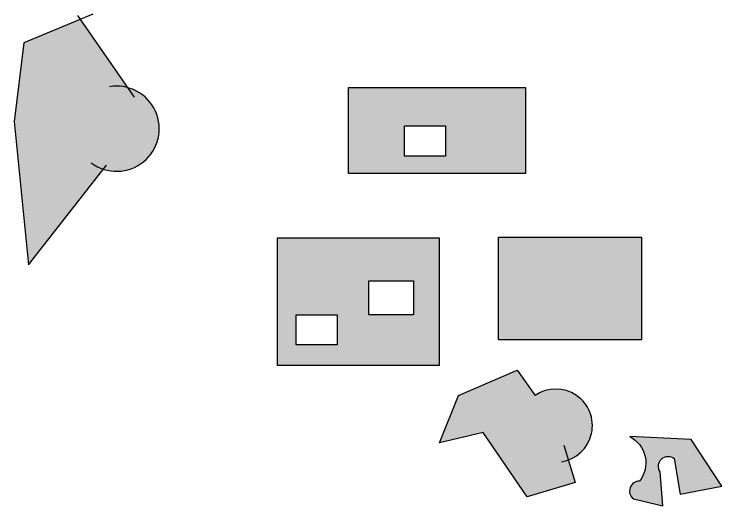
# Model space of a CAD drawing. Header units: millimetres. Extents: x -355 to 1127, y -279 to 387.
# Drawn here: x -354.8 to -149.4, y -57 to 85.8 of the extents above; entities that cross this region are included whole.
import ezdxf

# ---------------------------------------------------------------- set-up
doc = ezdxf.new("R2010")
doc.units = ezdxf.units.MM

msp = doc.modelspace()

# ---------------------------------------------------------------- hatches: boundary and pattern name
h = msp.add_hatch(color=215)
h.dxf.hatch_style = 1
h.paths.add_polyline_path([(-321.8372032364671, 64.4612841972351), (-335.5921326135784, 84.25721139643295), (-351.9226524114096, 77.4417193952537), (-354.7753632520253, 54.63290479102683), (-350.6060167174421, 12.96295486600934), (-328.9030875960393, 40.76073173938985, 1.028154782066629)])
h.paths.add_polyline_path([(-206.3983177661115, 64.47175587413858), (-257.7471108529601, 64.47175587413858), (-257.7471108529601, 39.46978591912807), (-206.3983177661115, 39.46978591912807)])
h.paths.add_polyline_path([(-241.499339145935, 53.30555986354364), (-229.6496179002279, 53.30555986354364), (-229.6496179002279, 44.53293904036627), (-241.499339145935, 44.53293904036627)], flags=16)
h.paths.add_polyline_path([(-231.4143969736109, 20.82796601742438), (-278.3744040731954, 20.82796601742439), (-278.3744040731954, -16.23635720698178), (-231.4143969736109, -16.23635720698178)])
h.paths.add_polyline_path([(-238.8753322320539, 8.326981329897578), (-238.8753322320539, -1.542217168671527), (-251.8222507411652, -1.542217168671527), (-251.8222507411652, 8.326981329897649)], flags=16)
h.paths.add_polyline_path([(-261.0443907276951, -1.526184834448152), (-261.0443907276951, -10.29880565762551), (-272.8941119734022, -10.29880565762551), (-272.8941119734022, -1.526184834448152)], flags=16)
h.paths.add_polyline_path([(-172.7730665937066, 21.02380477288228), (-214.247092486858, 21.02380477288228), (-214.247092486858, -8.803106721869327), (-172.7730665937066, -8.803106721869312)])
h = msp.add_hatch(color=215)
h.dxf.hatch_style = 1
h.paths.add_polyline_path([(-203.5734154701872, -24.93025086728824), (-208.782010010917, -17.61419071325781), (-225.8155255788704, -24.93025086728824), (-231.3056661947624, -38.71820939475731), (-218.6361100819599, -35.76364628049748), (-205.8794321977778, -54.39423688284865), (-192.0300420880794, -50.25507221612372), (-193.9896272338359, -43.69842097803098, 1.133871454694147)])
h = msp.add_hatch(color=215)
h.dxf.hatch_style = 1
edge = h.paths.add_edge_path()
edge.add_line((-175.0701850858146, -54.95775625439555), (-166.5593777548704, -57.02526707927811))
edge.add_line((-166.5593777548704, -57.02526707927811), (-167.3277146207947, -47.10121514874251))
edge.add_arc((-165.0024322799135, -45.48539277685939), 2.831575515908417, 51.755112607114825, 214.7951655941062, ccw=False)
edge.add_line((-163.2496194413839, -43.26155216760301), (-161.4765345807705, -53.59910629201576))
edge.add_line((-161.4765345807705, -53.59910629201576), (-149.4195575285995, -51.35438032375914))
edge.add_line((-149.4195575285995, -51.35438032375914), (-158.2849818316664, -37.70880879283239))
edge.add_line((-158.2849818316664, -37.70880879283239), (-176.1340360021827, -36.88180440507807))
edge.add_arc((-180.1404753612481, -44.56393470270912), 8.664103083854082, -37.828144799875304, 62.456737023410824, ccw=False)
edge.add_arc((-173.3874445700046, -52.69556124838434), 2.819422261522821, 88.16372454108819, 233.356174827702)

# ---------------------------------------------------------------- linework, layer by layer
for p, q in [((-319.8845168508288, 61.65100168155152), (-336.3424635364809, 85.3370785420833)), ((-225.8155255788704, -24.93025086728824), (-208.782010010917, -17.61419071325781)), ((-208.782010010917, -17.61419071325781), (-203.5734154701872, -24.93025086728824)), ((-231.3056661947624, -38.71820939475731), (-225.8155255788704, -24.93025086728824)), ((-218.6361100819599, -35.76364628049748), (-231.3056661947624, -38.71820939475731)), ((-205.8794321977778, -54.39423688284865), (-218.6361100819599, -35.76364628049748)), ((-195.2678172425822, -39.42167591211114), (-192.0300420880794, -50.25507221612372)), ((-192.0300420880794, -50.25507221612372), (-205.8794321977778, -54.39423688284865))]:
    msp.add_line(p, q)
msp.add_lwpolyline([(-331.9536775492168, 85.77570938025713), (-351.9226524114096, 77.4417193952537), (-354.7753632520253, 54.63290479102682), (-350.6060167174421, 12.96295486600934), (-328.0037704673144, 41.91260468441317)])
for points in [[(-257.7471108529601, 64.47175587413858), (-206.3983177661115, 64.47175587413858), (-206.3983177661115, 39.46978591912807), (-257.7471108529601, 39.46978591912807)], [(-241.499339145935, 53.30555986354364), (-229.6496179002279, 53.30555986354364), (-229.6496179002279, 44.53293904036627), (-241.499339145935, 44.53293904036627)], [(-278.3744040731954, 20.82796601742439), (-231.4143969736109, 20.82796601742439), (-231.4143969736109, -16.23635720698178), (-278.3744040731954, -16.23635720698178)], [(-214.247092486858, 21.02380477288227), (-172.7730665937066, 21.02380477288227), (-172.7730665937066, -8.803106721869312), (-214.247092486858, -8.803106721869312)], [(-251.8222507411652, 8.326981329897649), (-238.8753322320539, 8.326981329897649), (-238.8753322320539, -1.542217168671527), (-251.8222507411652, -1.542217168671527)], [(-272.8941119734022, -1.526184834448145), (-261.0443907276951, -1.526184834448145), (-261.0443907276951, -10.29880565762551), (-272.8941119734022, -10.29880565762551)]]:
    msp.add_lwpolyline(points, close=True)
msp.add_lwpolyline([(-175.0701850858146, -54.95775625439555), (-166.5593777548704, -57.02526707927811), (-167.3277146207947, -47.10121514874251, -0.8619596900526003), (-163.2496194413839, -43.26155216760301), (-161.4765345807705, -53.59910629201576), (-149.4195575285995, -51.35438032375914), (-158.2849818316664, -37.70880879283239), (-176.1340360021827, -36.88180440507807, -0.4678218563446978), (-173.2971002252012, -49.87758683612782, 0.7345223122479865)], format="xyb", close=True)
for centre, radius, start, end in [((-325.0410716632774, 52.51290067362249), 12.37047459573195, 233.5913187593712, 99.6602758174827), ((-197.5994209795099, -33.71070756798677), 10.62002966321113, 278.8165203081408, 124.2303528287128)]:
    msp.add_arc(centre, radius, start, end)

doc.saveas('drawing.dxf')
